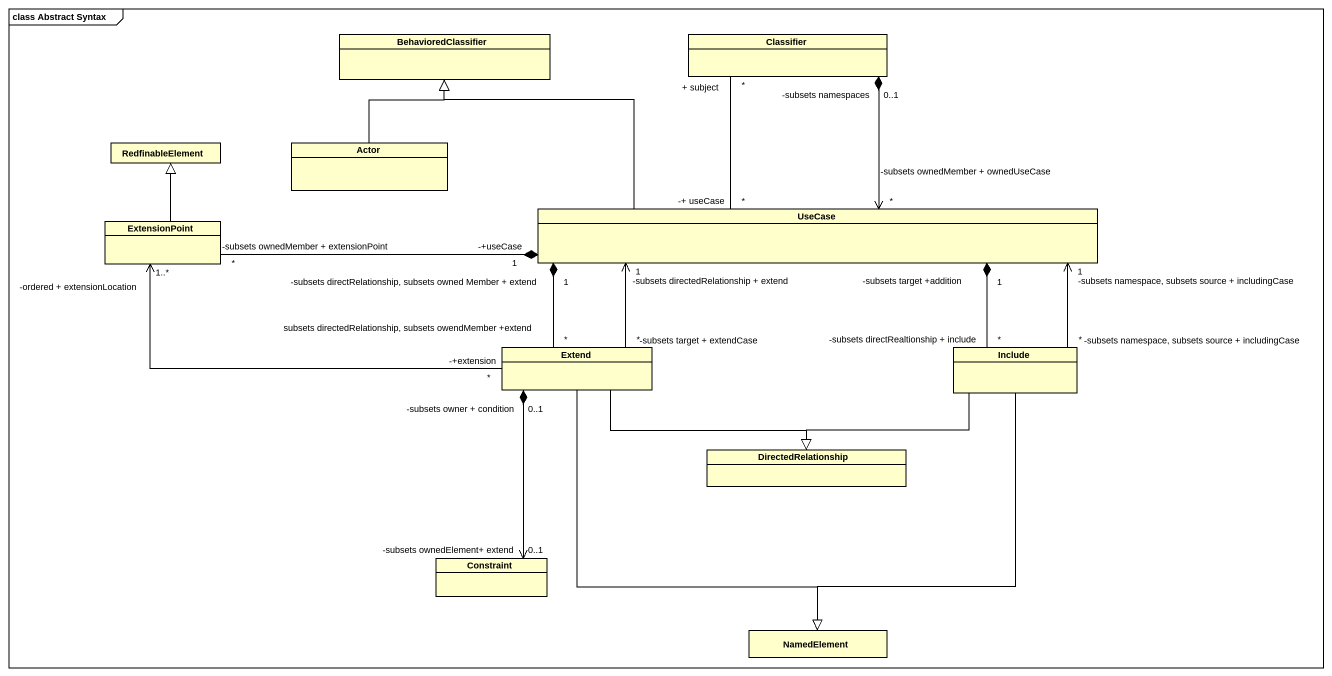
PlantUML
@startuml
mainframe class Abstract Syntax
hide circle
hide empty members
class BehavioredClassifier
class Classifier
class RedfinableElement
class "Actor" as Actor_
class ExtensionPoint
class "UseCase" as UseCase_
class Extend
class Include
class DirectedRelationship
class Constraint
class NamedElement
Classifier "0..1\n-subsets namespaces" *--> "*\n-subsets ownedMember + ownedUseCase" UseCase_
Actor_ -up-|> BehavioredClassifier
ExtensionPoint -up-|> RedfinableElement
UseCase_ -left-|> BehavioredClassifier
UseCase_ "-+ useCase\n*" -up- "*" Classifier : + subject
UseCase_ "1\n-+useCase" *-left- "*\n-subsets ownedMember + extensionPoint" ExtensionPoint
UseCase_ "1\n-subsets directRelationship, subsets owned Member + extend" *-left- "*" Extend : subsets directedRelationship, subsets owendMember +extend
UseCase_ "1\n-subsets target +addition" *-- "*\n-subsets directRealtionship + include" Include
Extend "*\n-+extension" -left-> "1..*\n-ordered + extensionLocation" ExtensionPoint
Extend "*\n-subsets target + extendCase" -right-> "1\n-subsets directedRelationship + extend" UseCase_
Extend -right-|> DirectedRelationship
Extend "0..1\n-subsets owner + condition" *--> "0..1\n-subsets ownedElement+ extend" Constraint
Extend --|> NamedElement
Include "*\n-subsets namespace, subsets source + includingCase" -up-> "1\n-subsets namespace, subsets source + includingCase" UseCase_
Include -left-|> DirectedRelationship
Include --|> NamedElement
@enduml
